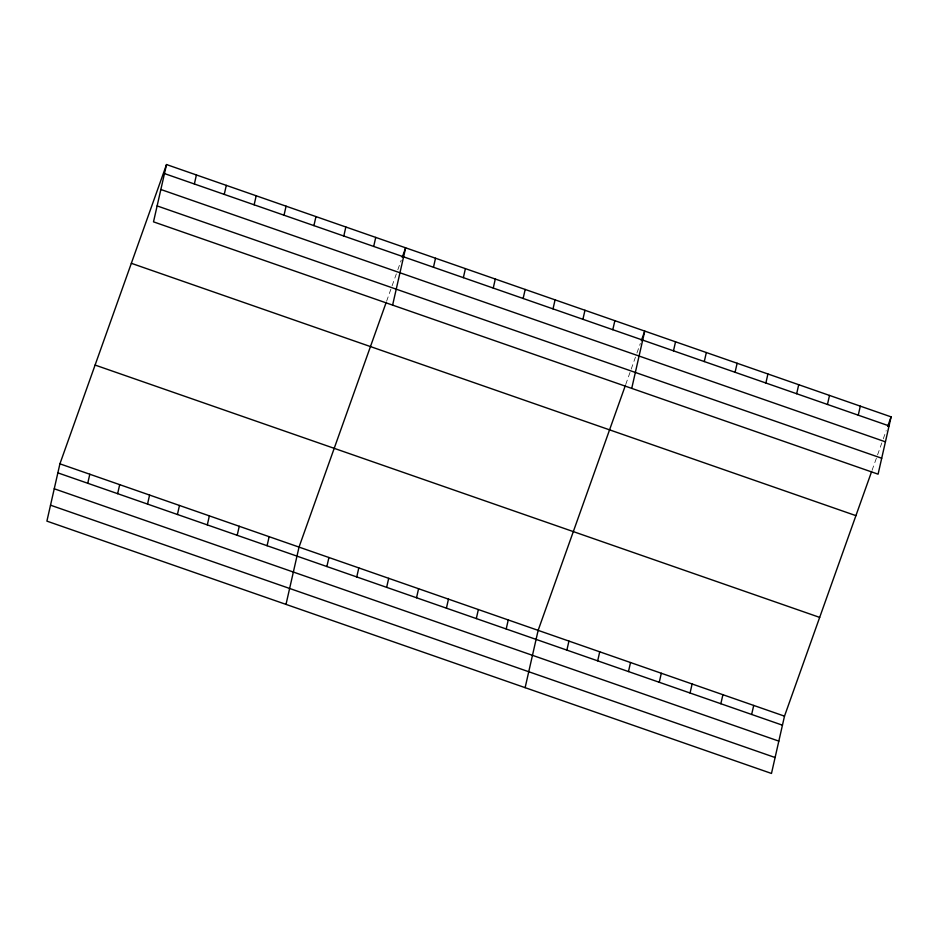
<?xml version="1.0" encoding="UTF-8"?>
<svg xmlns="http://www.w3.org/2000/svg" width="938" height="938" viewBox="0 0 938 938"><rect width="100%" height="100%" fill="white"/><g stroke="black" fill="none" stroke-linecap="round" stroke-linejoin="round"><path stroke-width="0.7" stroke-dasharray="4.69 3.52" d="M386.573 301.309L396.352 273.884M397.818 269.769L401.23 260.166M625.693 384.58L635.46 357.144M636.925 353.028L640.349 343.425M872.047 470.372L881.814 442.935M883.279 438.82L886.211 430.589"/><path stroke-width="1.41" d="M166.518 164.549L153.504 221.849L878.085 474.171L891.1 416.871L166.518 164.549L59.915 463.829L46.9 521.129L771.482 773.451L784.496 716.151L871.554 471.744M87.75 483.258L89.802 474.241M117.649 493.669L119.689 484.653M194.365 183.989L196.405 174.96M147.536 504.081L149.588 495.053M224.252 194.389L226.304 185.372M177.423 514.493L179.475 505.465M254.139 204.801L256.191 195.772M207.31 524.893L209.362 515.877M284.026 215.212L286.078 206.184M237.197 535.305L239.249 526.277M313.913 225.612L315.965 216.596M267.084 545.717L269.136 536.688M343.8 236.024L345.852 226.996M286.008 604.389L299.023 547.1L386.093 302.681M373.687 246.436L375.739 237.408M326.87 566.529L328.921 557.512M392.612 305.108L405.638 247.82L402.214 257.422M356.757 576.94L358.808 567.912M433.473 267.248L435.525 258.231M386.644 587.352L388.695 578.324M463.36 277.66L465.412 268.631M416.531 597.752L418.583 588.736M493.247 288.072L495.299 279.043M446.418 608.164L448.47 599.136M523.134 298.472L525.186 289.455M476.316 618.576L478.357 609.548M553.021 308.883L555.073 299.855M506.203 628.976L508.255 619.959M582.92 319.295L584.96 310.267M525.128 687.66L538.142 630.371L625.2 385.952M612.807 329.695L614.859 320.679M566.88 650.116L568.932 641.088M631.731 388.379L644.746 331.091L641.322 340.682M597.682 660.833L599.722 651.816M673.484 350.835L675.536 341.807M628.472 671.561L630.524 662.533M704.286 361.552L706.337 352.536M659.262 682.289L661.313 673.261M735.075 372.28L737.127 363.252M690.063 693.006L692.115 683.99M765.877 383.009L767.917 373.981M720.853 703.735L722.905 694.706M796.667 393.726L798.719 384.709M751.655 714.451L753.706 705.435M827.457 404.454L829.509 395.426M858.258 415.171L860.31 406.154M887.676 426.473L891.1 416.871M164.467 173.577L889.048 425.899M160.855 189.499L885.425 441.833M157.127 205.914L881.697 458.236M131.343 263.308L855.925 515.642M95.101 365.07L819.671 617.392M59.915 463.829L784.496 716.151M57.863 472.858L782.444 725.18M54.252 488.78L778.821 741.114M50.523 505.195L775.093 757.517"/></g></svg>
